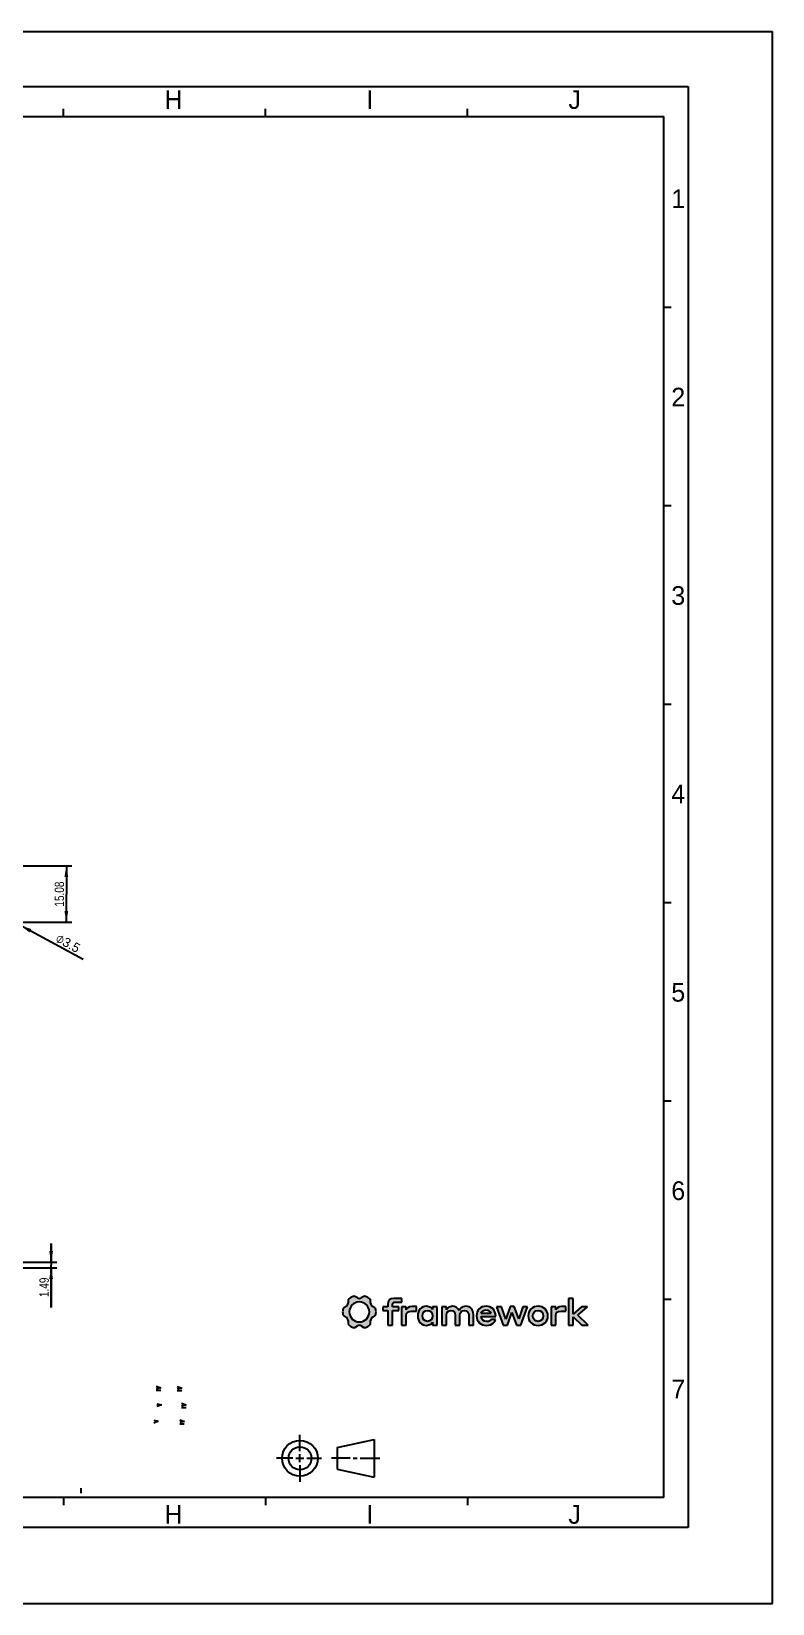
# Model space of a CAD drawing. Header units: millimetres. Extents: x 0 to 594, y 0 to 420.
# Drawn here: x 395.9 to 594, y 0 to 420 of the extents above; entities that cross this region are included whole.
import ezdxf

# ---------------------------------------------------------------- set-up
doc = ezdxf.new("R2010")
doc.units = ezdxf.units.MM
doc.header["$LTSCALE"] = 32.67
doc.layers.get('0').update_dxf_attribs({"linetype": 'CONTINUOUS'})
doc.styles.get("Standard").update_dxf_attribs({"font": 'txt', "width": 0.8})
doc.styles.add('TEXTSTYLE_2', font='txt')
doc.styles.add('TEXTSTYLE_3', font='symbol_asme.ttf')
doc.dimstyles.new('DIMSTYLE_1', dxfattribs={"dimtxt": 2.5, "dimasz": 3, "dimexe": 1.5, "dimexo": 1.2, "dimtad": 1, "dimdsep": 46, "dimtxsty": 'STANDARD', "dimblk": '_FILLED', "dimblk1": '_FILLED', "dimblk2": '_FILLED', "dimcen": 0.09, "dimazin": 2, "dimtp": 0.01, "dimtm": 0.01, "dimtfac": 1, "dimtofl": 0, "dimtmove": 0, "dimatfit": 3, "dimldrblk": '_FILLED', "dimfxl": 1, "dimtolj": 1, "dimarcsym": 0})
doc.dimstyles.new('DIMSTYLE_2', dxfattribs={"dimtxt": 2.5, "dimasz": 3, "dimexe": 1.5, "dimexo": 1.2, "dimtad": 1, "dimdsep": 46, "dimtxsty": 'STANDARD', "dimblk": '_FILLED', "dimblk1": '_FILLED', "dimblk2": '_FILLED', "dimcen": 0.09, "dimazin": 2, "dimtp": 0.01, "dimtm": 0.01, "dimtfac": 1, "dimtmove": 0, "dimatfit": 2, "dimldrblk": '_FILLED', "dimfxl": 1, "dimtolj": 1, "dimarcsym": 0})

# ---------------------------------------------------------------- blocks, each defined once
blk = doc.blocks.new('SYM301_BL0', base_point=(436.14, 48.55))
at = {"color": 2, "linetype": 'CONTINUOUS'}
for p, q in [((435.52, 49.12), (436.76, 48.66)), ((436.73, 48.66), (435.52, 48.34)), ((435.52, 47.98), (436.71, 47.98))]:
    blk.add_line(p, q, dxfattribs=at)
blk = doc.blocks.new('SYM301_BL1', base_point=(436.63, 52.94))
at = {"color": 2, "linetype": 'CONTINUOUS'}
for p, q in [((436.01, 53.51), (437.24, 53.05)), ((437.22, 53.05), (436.01, 52.73)), ((436.01, 52.37), (437.2, 52.37))]:
    blk.add_line(p, q, dxfattribs=at)
blk = doc.blocks.new('SYM301_BL2', base_point=(435.48, 57.45))
at = {"color": 2, "linetype": 'CONTINUOUS'}
for p, q in [((434.86, 58.02), (436.1, 57.56)), ((436.07, 57.56), (434.86, 57.24)), ((434.86, 56.88), (436.05, 56.88))]:
    blk.add_line(p, q, dxfattribs=at)
blk = doc.blocks.new('SYM001_BL3', base_point=(429.16, 48.62))
at = {"color": 2, "linetype": 'CONTINUOUS'}
for p, q in [((429.78, 48.69), (428.54, 48.23)), ((428.56, 49.01), (429.78, 48.69))]:
    blk.add_line(p, q, dxfattribs=at)
blk = doc.blocks.new('SYM001_BL4', base_point=(430, 53.01))
at = {"color": 2, "linetype": 'CONTINUOUS'}
for p, q in [((430.62, 53.08), (429.38, 52.62)), ((429.4, 53.39), (430.62, 53.08))]:
    blk.add_line(p, q, dxfattribs=at)
blk = doc.blocks.new('SYM301_BL5', base_point=(429.85, 57.55))
at = {"color": 2, "linetype": 'CONTINUOUS'}
for p, q in [((429.23, 58.12), (430.46, 57.66)), ((430.44, 57.66), (429.23, 57.34)), ((429.23, 56.97), (430.42, 56.97))]:
    blk.add_line(p, q, dxfattribs=at)
blk = doc.blocks.new('_FILLED')
at = {"color": 0, "linetype": 'BYBLOCK'}
blk.add_solid([(0, 0), (-1, 0.17), (-1, -0.17)], dxfattribs=at)
blk = doc.blocks.new('*D1')
at = {"color": 2, "linetype": 'CONTINUOUS'}
for p, q in [((254.04, 197.08), (406.69, 197.08)), ((405.19, 197.08), (405.19, 189.54)), ((405.19, 182.01), (405.19, 189.54)), ((392.59, 182.01), (406.69, 182.01))]:
    blk.add_line(p, q, dxfattribs=at)
at = {"color": 2, "linetype": 'CONTINUOUS', "xscale": 3, "yscale": 3, "zscale": 3}
for p, rotation in [((405.19, 197.08), 90), ((405.19, 182.01), 270)]:
    blk.add_blockref('_FILLED', p, dxfattribs=dict(at, rotation=rotation))
at = {"color": 2, "linetype": 'CONTINUOUS', "insert": (402.07, 189.54), "char_height": 2.5, "width": 10, "attachment_point": 2, "rotation": 90, "line_spacing_factor": 0.9}
blk.add_mtext('15.08', dxfattribs=at)
blk = doc.blocks.new('*D2')
at = {"color": 2, "linetype": 'CONTINUOUS'}
for p, q in [((391.39, 182.01), (385.45, 185.22)), ((389.85, 182.84), (389.85, 182.84)), ((389.85, 182.84), (391.39, 182.01)), ((392.93, 181.17), (391.39, 182.01)), ((391.39, 182.01), (409.65, 172.13)), ((392.93, 181.17), (392.93, 181.17))]:
    blk.add_line(p, q, dxfattribs=at)
at = {"color": 2, "linetype": 'CONTINUOUS', "xscale": 3, "yscale": 3, "zscale": 3}
for p, rotation in [((389.85, 182.84), 331.593129541), ((392.93, 181.17), 151.593129541)]:
    blk.add_blockref('_FILLED', p, dxfattribs=dict(at, rotation=rotation))
at = {"color": 2, "linetype": 'CONTINUOUS', "insert": (403.26, 179.14), "char_height": 2.5, "width": 13.4231, "attachment_point": 1, "rotation": 331.5927, "line_spacing_factor": 0.9, "style": 'TEXTSTYLE_3'}
blk.add_mtext('⌀\\ftxt;3.5', dxfattribs=at)
blk = doc.blocks.new('*D15')
at = {"color": 2, "linetype": 'CONTINUOUS'}
for p, q in [((401.12, 91.18), (401.12, 96.18)), ((401.12, 96.18), (401.12, 90.44)), ((369.34, 89.69), (402.62, 89.69)), ((392.59, 91.18), (402.62, 91.18)), ((401.12, 79.09), (401.12, 90.44)), ((401.12, 89.69), (401.12, 79.09))]:
    blk.add_line(p, q, dxfattribs=at)
at = {"color": 2, "linetype": 'CONTINUOUS', "xscale": 3, "yscale": 3, "zscale": 3}
for p, rotation in [((401.12, 91.18), 270), ((401.12, 89.69), 90)]:
    blk.add_blockref('_FILLED', p, dxfattribs=dict(at, rotation=rotation))
at = {"color": 2, "linetype": 'CONTINUOUS', "insert": (398, 87.09), "char_height": 2.5, "width": 8, "attachment_point": 3, "rotation": 90, "line_spacing_factor": 0.9}
blk.add_mtext('1.49', dxfattribs=at)

msp = doc.modelspace()

# ---------------------------------------------------------------- hatches: boundary and pattern name
at = {"linetype": 'CONTINUOUS'}
h = msp.add_hatch(color=2, dxfattribs=at)
h.paths.add_polyline_path([(523.091, 74.378), (524.327, 77.777), (525.573, 74.378), (526.684, 74.378), (528.47, 79.303), (527.272, 79.303), (526.152, 76.049), (524.955, 79.342), (523.864, 79.342), (522.657, 76.02), (521.527, 79.303), (520.185, 79.303), (522.01, 74.378)])
edge = h.paths.add_edge_path()
edge.add_line((492.35, 74.417), (492.35, 78.26))
edge.add_line((492.35, 78.26), (494.098, 78.26))
edge.add_line((494.098, 78.26), (494.098, 79.303))
edge.add_line((494.098, 79.303), (492.35, 79.303))
edge.add_line((492.35, 79.303), (492.35, 79.776))
edge.add_spline(control_points=[(492.35, 79.776), (492.35, 80.269), (492.582, 80.539), (493.123, 80.539)], knot_values=[0, 0, 0, 0, 1, 1, 1, 1], degree=3, periodic=0)
edge.add_line((493.123, 80.539), (494.851, 80.539))
edge.add_line((494.851, 80.539), (494.851, 81.524))
edge.add_line((494.851, 81.524), (492.746, 81.524))
edge.add_spline(control_points=[(492.746, 81.524), (491.636, 81.524), (491.114, 80.964), (491.114, 80.017)], knot_values=[0, 0, 0, 0, 1, 1, 1, 1], degree=3, periodic=0)
edge.add_line((491.114, 80.017), (491.114, 79.303))
edge.add_line((491.114, 79.303), (489.772, 79.303))
edge.add_line((489.772, 79.303), (489.772, 78.26))
edge.add_line((489.772, 78.26), (491.114, 78.26))
edge.add_line((491.114, 78.26), (491.114, 74.417))
edge.add_line((491.114, 74.417), (492.35, 74.417))
edge = h.paths.add_edge_path()
edge.add_line((496.05, 74.417), (496.05, 76.985))
edge.add_spline(control_points=[(496.05, 76.985), (496.05, 77.758), (496.427, 78.106), (497.469, 78.106)], knot_values=[0, 0, 0, 0, 1, 1, 1, 1], degree=3, periodic=0)
edge.add_line((497.469, 78.106), (498.773, 78.106))
edge.add_line((498.773, 78.106), (498.773, 79.332))
edge.add_line((498.773, 79.332), (497.634, 79.332))
edge.add_spline(control_points=[(497.634, 79.332), (496.552, 79.332), (496.175, 78.762), (496.05, 78.482)], knot_values=[0, 0, 0, 0, 1, 1, 1, 1], degree=3, periodic=0)
edge.add_line((496.05, 78.482), (496.05, 79.303))
edge.add_line((496.05, 79.303), (494.823, 79.303))
edge.add_line((494.823, 79.303), (494.823, 74.417))
edge.add_line((494.823, 74.417), (496.05, 74.417))
edge = h.paths.add_edge_path()
edge.add_line((504.311, 74.417), (504.311, 79.303))
edge.add_line((504.311, 79.303), (503.075, 79.303))
edge.add_line((503.075, 79.303), (503.075, 78.569))
edge.add_spline(control_points=[(503.075, 78.569), (502.969, 78.772), (502.477, 79.409), (501.443, 79.409)], knot_values=[0, 0, 0, 0, 1, 1, 1, 1], degree=3, periodic=0)
edge.add_spline(control_points=[(501.443, 79.409), (500.178, 79.409), (499.136, 78.444), (499.136, 76.86)], knot_values=[0, 0, 0, 0, 1, 1, 1, 1], degree=3, periodic=0)
edge.add_spline(control_points=[(499.136, 76.86), (499.136, 75.257), (500.178, 74.311), (501.434, 74.311)], knot_values=[0, 0, 0, 0, 1, 1, 1, 1], degree=3, periodic=0)
edge.add_spline(control_points=[(501.434, 74.311), (502.505, 74.311), (502.988, 74.987), (503.085, 75.189)], knot_values=[0, 0, 0, 0, 1, 1, 1, 1], degree=3, periodic=0)
edge.add_line((503.085, 75.189), (503.085, 74.417))
edge.add_line((503.085, 74.417), (504.311, 74.417))
edge = h.paths.add_edge_path()
edge.add_line((506.796, 74.417), (506.796, 77.024))
edge.add_spline(control_points=[(506.796, 77.024), (506.796, 77.777), (507.269, 78.308), (508.003, 78.308)], knot_values=[0, 0, 0, 0, 1, 1, 1, 1], degree=3, periodic=0)
edge.add_spline(control_points=[(508.003, 78.308), (508.718, 78.308), (509.162, 77.797), (509.162, 77.024)], knot_values=[0, 0, 0, 0, 1, 1, 1, 1], degree=3, periodic=0)
edge.add_line((509.162, 77.024), (509.162, 74.417))
edge.add_line((509.162, 74.417), (510.398, 74.417))
edge.add_line((510.398, 74.417), (510.398, 77.024))
edge.add_spline(control_points=[(510.398, 77.024), (510.398, 77.777), (510.871, 78.308), (511.605, 78.308)], knot_values=[0, 0, 0, 0, 1, 1, 1, 1], degree=3, periodic=0)
edge.add_spline(control_points=[(511.605, 78.308), (512.319, 78.308), (512.763, 77.797), (512.763, 77.024)], knot_values=[0, 0, 0, 0, 1, 1, 1, 1], degree=3, periodic=0)
edge.add_line((512.763, 77.024), (512.763, 74.417))
edge.add_line((512.763, 74.417), (513.999, 74.417))
edge.add_line((513.999, 74.417), (513.999, 77.265))
edge.add_spline(control_points=[(513.999, 77.265), (513.999, 78.511), (513.207, 79.409), (511.971, 79.409)], knot_values=[0, 0, 0, 0, 1, 1, 1, 1], degree=3, periodic=0)
edge.add_spline(control_points=[(511.971, 79.409), (510.938, 79.409), (510.398, 78.762), (510.175, 78.318)], knot_values=[0, 0, 0, 0, 1, 1, 1, 1], degree=3, periodic=0)
edge.add_spline(control_points=[(510.175, 78.318), (509.866, 78.984), (509.229, 79.409), (508.399, 79.409)], knot_values=[0, 0, 0, 0, 1, 1, 1, 1], degree=3, periodic=0)
edge.add_spline(control_points=[(508.399, 79.409), (507.52, 79.409), (506.979, 78.84), (506.796, 78.482)], knot_values=[0, 0, 0, 0, 1, 1, 1, 1], degree=3, periodic=0)
edge.add_line((506.796, 78.482), (506.796, 79.303))
edge.add_line((506.796, 79.303), (505.57, 79.303))
edge.add_line((505.57, 79.303), (505.57, 74.417))
edge.add_line((505.57, 74.417), (506.796, 74.417))
edge = h.paths.add_edge_path()
edge.add_line((536.027, 74.417), (536.027, 76.985))
edge.add_spline(control_points=[(536.027, 76.985), (536.027, 77.758), (536.403, 78.106), (537.446, 78.106)], knot_values=[0, 0, 0, 0, 1, 1, 1, 1], degree=3, periodic=0)
edge.add_line((537.446, 78.106), (538.75, 78.106))
edge.add_line((538.75, 78.106), (538.75, 79.332))
edge.add_line((538.75, 79.332), (537.61, 79.332))
edge.add_spline(control_points=[(537.61, 79.332), (536.529, 79.332), (536.152, 78.762), (536.027, 78.482)], knot_values=[0, 0, 0, 0, 1, 1, 1, 1], degree=3, periodic=0)
edge.add_line((536.027, 78.482), (536.027, 79.303))
edge.add_line((536.027, 79.303), (534.8, 79.303))
edge.add_line((534.8, 79.303), (534.8, 74.417))
edge.add_line((534.8, 74.417), (536.027, 74.417))
h.paths.add_polyline_path([(540.691, 74.417), (540.691, 76.638), (543.028, 74.417), (544.679, 74.417), (541.947, 77.024), (544.544, 79.303), (542.932, 79.303), (540.691, 77.314), (540.691, 81.524), (539.475, 81.524), (539.475, 74.417)])
edge = h.paths.add_edge_path()
edge.add_spline(control_points=[(519.975, 76.792), (519.975, 78.395), (518.922, 79.428), (517.416, 79.428)], knot_values=[0, 0, 0, 0, 1, 1, 1, 1], degree=3, periodic=0)
edge.add_spline(control_points=[(517.416, 79.428), (515.92, 79.428), (514.857, 78.376), (514.857, 76.86)], knot_values=[0, 0, 0, 0, 1, 1, 1, 1], degree=3, periodic=0)
edge.add_spline(control_points=[(514.857, 76.86), (514.857, 75.392), (515.92, 74.292), (517.513, 74.292)], knot_values=[0, 0, 0, 0, 1, 1, 1, 1], degree=3, periodic=0)
edge.add_spline(control_points=[(517.513, 74.292), (519.173, 74.292), (519.84, 75.344), (519.917, 75.846)], knot_values=[0, 0, 0, 0, 1, 1, 1, 1], degree=3, periodic=0)
edge.add_line((519.917, 75.846), (518.7, 75.846))
edge.add_spline(control_points=[(518.7, 75.846), (518.613, 75.711), (518.295, 75.315), (517.513, 75.315)], knot_values=[0, 0, 0, 0, 1, 1, 1, 1], degree=3, periodic=0)
edge.add_spline(control_points=[(517.513, 75.315), (516.702, 75.315), (516.151, 75.894), (516.093, 76.657)], knot_values=[0, 0, 0, 0, 1, 1, 1, 1], degree=3, periodic=0)
edge.add_line((516.093, 76.657), (519.975, 76.657))
edge.add_line((519.975, 76.792), (519.975, 76.657))
edge = h.paths.add_edge_path()
edge.add_spline(control_points=[(516.132, 77.507), (516.286, 78.106), (516.75, 78.472), (517.416, 78.472)], knot_values=[0, 0, 0, 0, 1, 1, 1, 1], degree=3, periodic=0)
edge.add_spline(control_points=[(517.416, 78.472), (518.044, 78.472), (518.507, 78.125), (518.681, 77.507)], knot_values=[0, 0, 0, 0, 1, 1, 1, 1], degree=3, periodic=0)
edge.add_line((518.681, 77.507), (516.132, 77.507))
edge = h.paths.add_edge_path()
edge.add_spline(control_points=[(482.361, 82.041), (482.226, 82.119), (482.063, 82.131), (481.917, 82.075)], knot_values=[0, 0, 0, 0, 1, 1, 1, 1], degree=3, periodic=0)
edge.add_arc((483.515, 77.927), 4.445, 111.07378, 129.03995)
edge.add_spline(control_points=[(480.715, 81.379), (480.594, 81.282), (480.523, 81.135), (480.523, 80.979)], knot_values=[0, 0, 0, 0, 1, 1, 1, 1], degree=3, periodic=0)
edge.add_line((480.523, 80.979), (480.523, 80.217))
edge.add_arc((479.524, 80.216), 0.999, 299.96945, 0.00761)
edge.add_line((480.023, 79.351), (479.363, 78.969))
edge.add_spline(control_points=[(479.363, 78.969), (479.227, 78.891), (479.136, 78.756), (479.111, 78.602)], knot_values=[0, 0, 0, 0, 1, 1, 1, 1], degree=3, periodic=0)
edge.add_arc((483.533, 77.91), 4.476, 171.09821, 180.0254)
edge.add_arc((483.524, 77.905), 4.467, 179.9708, 188.91055)
edge.add_spline(control_points=[(479.111, 77.213), (479.136, 77.059), (479.227, 76.924), (479.363, 76.846)], knot_values=[0, 0, 0, 0, 1, 1, 1, 1], degree=3, periodic=0)
edge.add_line((479.363, 76.846), (480.023, 76.465))
edge.add_arc((479.522, 75.599), 1, 0.00654, 59.99405)
edge.add_line((480.523, 75.599), (480.523, 74.837))
edge.add_arc((481.037, 74.837), 0.514, 180.06249, 231.26673)
edge.add_arc((483.515, 77.889), 4.445, 230.96009, 248.92626)
edge.add_spline(control_points=[(481.917, 73.74), (482.063, 73.684), (482.226, 73.695), (482.361, 73.774)], knot_values=[0, 0, 0, 0, 1, 1, 1, 1], degree=3, periodic=0)
edge.add_line((482.361, 73.774), (483.022, 74.156))
edge.add_arc((483.522, 73.29), 1, 60.00755, 119.99245)
edge.add_line((484.022, 74.156), (484.683, 73.774))
edge.add_spline(control_points=[(484.683, 73.774), (484.818, 73.695), (484.982, 73.684), (485.127, 73.74)], knot_values=[0, 0, 0, 0, 1, 1, 1, 1], degree=3, periodic=0)
edge.add_arc((483.526, 77.896), 4.454, 291.07991, 309.01759)
edge.add_arc((486.006, 74.837), 0.515, 308.83386, 359.92757)
edge.add_line((486.521, 74.837), (486.521, 75.599))
edge.add_arc((487.522, 75.599), 1, 120.00594, 179.99346)
edge.add_line((487.021, 76.465), (487.682, 76.846))
edge.add_spline(control_points=[(487.682, 76.846), (487.817, 76.924), (487.909, 77.059), (487.933, 77.213)], knot_values=[0, 0, 0, 0, 1, 1, 1, 1], degree=3, periodic=0)
edge.add_arc((483.52, 77.908), 4.467, 351.05714, 359.99751)
edge.add_arc((483.512, 77.907), 4.475, 0.00629, 8.93405)
edge.add_arc((487.424, 78.524), 0.515, 8.73669, 59.92766)
edge.add_line((487.682, 78.969), (487.021, 79.351))
edge.add_arc((487.521, 80.216), 0.999, 179.99239, 240.03056)
edge.add_line((486.521, 80.217), (486.521, 80.979))
edge.add_spline(control_points=[(486.521, 80.979), (486.521, 81.135), (486.45, 81.282), (486.329, 81.379)], knot_values=[0, 0, 0, 0, 1, 1, 1, 1], degree=3, periodic=0)
edge.add_arc((483.526, 77.919), 4.454, 50.98238, 68.92006)
edge.add_spline(control_points=[(485.127, 82.075), (484.982, 82.131), (484.818, 82.119), (484.683, 82.041)], knot_values=[0, 0, 0, 0, 1, 1, 1, 1], degree=3, periodic=0)
edge.add_line((484.683, 82.041), (484.022, 81.66))
edge.add_arc((483.522, 82.524), 0.998, 239.94499, 300.05501)
edge.add_line((483.022, 81.66), (482.361, 82.041))
edge = h.paths.add_edge_path()
edge.add_arc((483.522, 77.908), 2.682, 270.00699, 0.00136)
edge.add_arc((483.522, 77.908), 2.682, 359.99864, 89.99301)
edge.add_arc((483.523, 77.907), 2.683, 90.00576, 179.99424)
edge.add_arc((483.523, 77.908), 2.683, 180.00576, 269.99424)
edge = h.paths.add_edge_path()
edge.add_spline(control_points=[(500.391, 76.86), (500.391, 77.69), (500.932, 78.328), (501.762, 78.328)], knot_values=[0, 0, 0, 0, 1, 1, 1, 1], degree=3, periodic=0)
edge.add_spline(control_points=[(501.762, 78.328), (502.563, 78.328), (503.095, 77.69), (503.095, 76.86)], knot_values=[0, 0, 0, 0, 1, 1, 1, 1], degree=3, periodic=0)
edge.add_spline(control_points=[(503.095, 76.86), (503.095, 76.029), (502.563, 75.392), (501.762, 75.392)], knot_values=[0, 0, 0, 0, 1, 1, 1, 1], degree=3, periodic=0)
edge.add_spline(control_points=[(501.762, 75.392), (500.932, 75.392), (500.391, 76.029), (500.391, 76.86)], knot_values=[0, 0, 0, 0, 1, 1, 1, 1], degree=3, periodic=0)
edge = h.paths.add_edge_path()
edge.add_spline(control_points=[(529.925, 76.86), (529.925, 77.681), (530.485, 78.328), (531.316, 78.328)], knot_values=[0, 0, 0, 0, 1, 1, 1, 1], degree=3, periodic=0)
edge.add_spline(control_points=[(531.316, 78.328), (532.137, 78.328), (532.697, 77.69), (532.697, 76.86)], knot_values=[0, 0, 0, 0, 1, 1, 1, 1], degree=3, periodic=0)
edge.add_spline(control_points=[(532.697, 76.86), (532.697, 76.029), (532.137, 75.392), (531.316, 75.392)], knot_values=[0, 0, 0, 0, 1, 1, 1, 1], degree=3, periodic=0)
edge.add_spline(control_points=[(531.316, 75.392), (530.485, 75.392), (529.925, 76.039), (529.925, 76.86)], knot_values=[0, 0, 0, 0, 1, 1, 1, 1], degree=3, periodic=0)
edge = h.paths.add_edge_path()
edge.add_spline(control_points=[(528.68, 76.86), (528.68, 75.373), (529.809, 74.291), (531.316, 74.291)], knot_values=[0, 0, 0, 0, 1, 1, 1, 1], degree=3, periodic=0)
edge.add_spline(control_points=[(531.316, 74.291), (532.803, 74.291), (533.942, 75.373), (533.942, 76.86)], knot_values=[0, 0, 0, 0, 1, 1, 1, 1], degree=3, periodic=0)
edge.add_spline(control_points=[(533.942, 76.86), (533.942, 78.347), (532.803, 79.428), (531.316, 79.428)], knot_values=[0, 0, 0, 0, 1, 1, 1, 1], degree=3, periodic=0)
edge.add_spline(control_points=[(531.316, 79.428), (529.809, 79.428), (528.68, 78.347), (528.68, 76.86)], knot_values=[0, 0, 0, 0, 1, 1, 1, 1], degree=3, periodic=0)

# ---------------------------------------------------------------- linework, layer by layer
at = {"color": 4, "linetype": 'CONTINUOUS'}
for p, q in [((0, 420), (594, 420)), ((594, 0), (594, 420)), ((20.422, 405.309), (571.422, 405.309)), ((571.422, 405.309), (571.422, 20.309)), ((404.422, 397.309), (404.422, 399.309)), ((458.422, 397.309), (458.422, 399.309)), ((512.422, 397.309), (512.422, 399.309)), ((26.422, 397.309), (564.922, 397.309)), ((564.922, 28.309), (564.922, 397.309)), ((564.922, 346.309), (566.922, 346.309)), ((564.922, 293.309), (566.922, 293.309)), ((564.922, 240.309), (566.922, 240.309)), ((564.922, 187.309), (566.922, 187.309)), ((564.922, 134.309), (566.922, 134.309)), ((564.922, 81.309), (566.922, 81.309)), ((564.922, 28.309), (26.422, 28.309)), ((404.422, 28.309), (404.422, 26.309)), ((458.422, 28.309), (458.422, 26.309)), ((512.422, 28.309), (512.422, 26.309)), ((571.422, 20.309), (20.422, 20.309)), ((0, 0), (594, 0))]:
    msp.add_line(p, q, dxfattribs=at)
at = {"color": 7, "linetype": 'CONTINUOUS'}
for p, q in [((480.523, 80.979), (480.523, 80.217)), ((483.022, 81.66), (482.361, 82.041)), ((484.683, 82.041), (484.022, 81.66)), ((486.521, 80.217), (486.521, 80.979)), ((491.114, 80.017), (491.114, 79.303)), ((494.851, 81.524), (492.746, 81.524)), ((493.123, 80.539), (494.851, 80.539)), ((494.851, 80.539), (494.851, 81.524)), ((540.691, 81.524), (539.475, 81.524)), ((539.475, 81.524), (539.475, 74.417)), ((540.691, 77.314), (540.691, 81.524)), ((480.023, 79.351), (479.363, 78.969)), ((479.363, 76.846), (480.023, 76.465)), ((487.682, 78.969), (487.021, 79.351)), ((487.021, 76.465), (487.682, 76.846)), ((491.114, 79.303), (489.772, 79.303)), ((489.772, 79.303), (489.772, 78.26)), ((489.772, 78.26), (491.114, 78.26)), ((491.114, 78.26), (491.114, 74.417)), ((492.35, 79.303), (492.35, 79.776)), ((494.098, 79.303), (492.35, 79.303)), ((492.35, 78.26), (494.098, 78.26)), ((492.35, 74.417), (492.35, 78.26)), ((494.098, 78.26), (494.098, 79.303)), ((496.05, 79.303), (494.823, 79.303)), ((494.823, 79.303), (494.823, 74.417)), ((496.05, 78.482), (496.05, 79.303)), ((496.05, 74.417), (496.05, 76.985)), ((497.469, 78.106), (498.773, 78.106)), ((498.773, 79.332), (497.634, 79.332)), ((498.773, 78.106), (498.773, 79.332)), ((504.311, 79.303), (503.075, 79.303)), ((503.075, 79.303), (503.075, 78.569)), ((504.311, 74.417), (504.311, 79.303)), ((506.796, 79.303), (505.57, 79.303)), ((505.57, 79.303), (505.57, 74.417)), ((506.796, 78.482), (506.796, 79.303)), ((506.796, 74.417), (506.796, 77.024)), ((509.162, 77.024), (509.162, 74.417)), ((510.398, 74.417), (510.398, 77.024)), ((512.763, 77.024), (512.763, 74.417)), ((513.999, 74.417), (513.999, 77.265)), ((516.093, 76.657), (519.975, 76.657)), ((518.681, 77.507), (516.132, 77.507)), ((519.917, 75.846), (518.7, 75.846)), ((521.527, 79.303), (520.185, 79.303)), ((520.185, 79.303), (522.01, 74.378)), ((522.657, 76.02), (521.527, 79.303)), ((523.864, 79.342), (522.657, 76.02)), ((523.091, 74.378), (524.327, 77.777)), ((524.955, 79.342), (523.864, 79.342)), ((524.327, 77.777), (525.573, 74.378)), ((526.152, 76.049), (524.955, 79.342)), ((527.272, 79.303), (526.152, 76.049)), ((526.684, 74.378), (528.47, 79.303)), ((528.47, 79.303), (527.272, 79.303)), ((536.027, 79.303), (534.8, 79.303)), ((534.8, 79.303), (534.8, 74.417)), ((536.027, 78.482), (536.027, 79.303)), ((536.027, 74.417), (536.027, 76.985)), ((537.446, 78.106), (538.75, 78.106)), ((538.75, 79.332), (537.61, 79.332)), ((538.75, 78.106), (538.75, 79.332)), ((542.932, 79.303), (540.691, 77.314)), ((540.691, 76.638), (543.028, 74.417)), ((540.691, 74.417), (540.691, 76.638)), ((541.947, 77.024), (544.544, 79.303)), ((544.679, 74.417), (541.947, 77.024)), ((544.544, 79.303), (542.932, 79.303)), ((480.523, 75.599), (480.523, 74.837)), ((482.361, 73.774), (483.022, 74.156)), ((484.022, 74.156), (484.683, 73.774)), ((486.521, 74.837), (486.521, 75.599)), ((491.114, 74.417), (492.35, 74.417)), ((494.823, 74.417), (496.05, 74.417)), ((503.085, 75.189), (503.085, 74.417)), ((503.085, 74.417), (504.311, 74.417)), ((505.57, 74.417), (506.796, 74.417)), ((509.162, 74.417), (510.398, 74.417)), ((512.763, 74.417), (513.999, 74.417)), ((522.01, 74.378), (523.091, 74.378)), ((525.573, 74.378), (526.684, 74.378)), ((534.8, 74.417), (536.027, 74.417)), ((539.475, 74.417), (540.691, 74.417)), ((543.028, 74.417), (544.679, 74.417)), ((467.643, 40.69), (467.643, 45.091)), ((477.615, 41.675), (487.494, 43.832)), ((487.494, 43.832), (487.494, 33.786)), ((465.761, 38.809), (461.361, 38.809)), ((466.573, 38.809), (468.712, 38.809)), ((467.643, 37.74), (467.643, 39.879)), ((469.524, 38.809), (473.424, 38.809)), ((481.077, 38.809), (476.115, 38.809)), ((477.615, 41.675), (477.615, 35.943)), ((481.875, 38.809), (482.903, 38.809)), ((483.701, 38.809), (488.994, 38.809)), ((467.643, 36.928), (467.643, 32.528)), ((477.615, 35.943), (487.494, 33.786)), ((409.176, 29.52), (409.176, 30.871))]:
    msp.add_line(p, q, dxfattribs=at)
for radius in [4.781, 3.061]:
    msp.add_circle((467.643, 38.809), radius, dxfattribs=at)
for centre, radius, start, end in [((479.524, 80.216), 0.999, 299.96945, 0.00761), ((483.515, 77.927), 4.445, 111.07378, 129.03995), ((483.523, 77.907), 2.683, 90.00576, 179.99424), ((483.522, 82.524), 0.998, 239.94499, 300.05501), ((483.522, 77.908), 2.682, 359.99864, 89.99301), ((483.526, 77.919), 4.454, 50.98238, 68.92006), ((487.521, 80.216), 0.999, 179.99239, 240.03056), ((483.533, 77.91), 4.476, 171.09821, 180.0254), ((483.524, 77.905), 4.467, 179.9708, 188.91055), ((479.522, 75.599), 1, 0.00654, 59.99405), ((483.523, 77.908), 2.683, 180.00576, 269.99424), ((483.522, 77.908), 2.682, 270.00699, 0.00136), ((487.522, 75.599), 1, 120.00594, 179.99346), ((487.424, 78.524), 0.515, 8.73669, 59.92766), ((483.512, 77.907), 4.475, 0.00629, 8.93405), ((483.52, 77.908), 4.467, 351.05714, 359.99751), ((481.037, 74.837), 0.514, 180.06249, 231.26673), ((483.515, 77.889), 4.445, 230.96009, 248.92626), ((483.522, 73.29), 1, 60.00755, 119.99245), ((483.526, 77.896), 4.454, 291.07991, 309.01759), ((486.006, 74.837), 0.515, 308.83386, 359.92757)]:
    msp.add_arc(centre, radius, start, end, dxfattribs=at)
for points in [[(480.715, 81.379), (480.594, 81.282), (480.523, 81.135), (480.523, 80.979)], [(482.361, 82.041), (482.226, 82.119), (482.063, 82.131), (481.917, 82.075)], [(485.127, 82.075), (484.982, 82.131), (484.818, 82.119), (484.683, 82.041)], [(486.521, 80.979), (486.521, 81.135), (486.45, 81.282), (486.329, 81.379)], [(492.746, 81.524), (491.636, 81.524), (491.114, 80.964), (491.114, 80.017)], [(492.35, 79.776), (492.35, 80.269), (492.582, 80.539), (493.123, 80.539)], [(479.363, 78.969), (479.227, 78.891), (479.136, 78.756), (479.111, 78.602)], [(479.111, 77.213), (479.136, 77.059), (479.227, 76.924), (479.363, 76.846)], [(487.682, 76.846), (487.817, 76.924), (487.909, 77.059), (487.933, 77.213)], [(497.634, 79.332), (496.552, 79.332), (496.175, 78.762), (496.05, 78.482)], [(496.05, 76.985), (496.05, 77.758), (496.427, 78.106), (497.469, 78.106)], [(501.443, 79.409), (500.178, 79.409), (499.136, 78.444), (499.136, 76.86)], [(499.136, 76.86), (499.136, 75.257), (500.178, 74.311), (501.434, 74.311)], [(500.391, 76.86), (500.391, 77.69), (500.932, 78.328), (501.762, 78.328)], [(501.762, 75.392), (500.932, 75.392), (500.391, 76.029), (500.391, 76.86)], [(503.075, 78.569), (502.969, 78.772), (502.477, 79.409), (501.443, 79.409)], [(501.762, 78.328), (502.563, 78.328), (503.095, 77.69), (503.095, 76.86)], [(503.095, 76.86), (503.095, 76.029), (502.563, 75.392), (501.762, 75.392)], [(508.399, 79.409), (507.52, 79.409), (506.979, 78.84), (506.796, 78.482)], [(506.796, 77.024), (506.796, 77.777), (507.269, 78.308), (508.003, 78.308)], [(508.003, 78.308), (508.718, 78.308), (509.162, 77.797), (509.162, 77.024)], [(510.175, 78.318), (509.866, 78.984), (509.229, 79.409), (508.399, 79.409)], [(511.971, 79.409), (510.938, 79.409), (510.398, 78.762), (510.175, 78.318)], [(510.398, 77.024), (510.398, 77.777), (510.871, 78.308), (511.605, 78.308)], [(511.605, 78.308), (512.319, 78.308), (512.763, 77.797), (512.763, 77.024)], [(513.999, 77.265), (513.999, 78.511), (513.207, 79.409), (511.971, 79.409)], [(517.416, 79.428), (515.92, 79.428), (514.857, 78.376), (514.857, 76.86)], [(514.857, 76.86), (514.857, 75.392), (515.92, 74.292), (517.513, 74.292)], [(517.513, 75.315), (516.702, 75.315), (516.151, 75.894), (516.093, 76.657)], [(516.132, 77.507), (516.286, 78.106), (516.75, 78.472), (517.416, 78.472)], [(519.975, 76.792), (519.975, 78.395), (518.922, 79.428), (517.416, 79.428)], [(517.416, 78.472), (518.044, 78.472), (518.507, 78.125), (518.681, 77.507)], [(517.513, 74.292), (519.173, 74.292), (519.84, 75.344), (519.917, 75.846)], [(518.7, 75.846), (518.613, 75.711), (518.295, 75.315), (517.513, 75.315)], [(531.316, 79.428), (529.809, 79.428), (528.68, 78.347), (528.68, 76.86)], [(528.68, 76.86), (528.68, 75.373), (529.809, 74.291), (531.316, 74.291)], [(529.925, 76.86), (529.925, 77.681), (530.485, 78.328), (531.316, 78.328)], [(531.316, 75.392), (530.485, 75.392), (529.925, 76.039), (529.925, 76.86)], [(533.942, 76.86), (533.942, 78.347), (532.803, 79.428), (531.316, 79.428)], [(531.316, 78.328), (532.137, 78.328), (532.697, 77.69), (532.697, 76.86)], [(532.697, 76.86), (532.697, 76.029), (532.137, 75.392), (531.316, 75.392)], [(531.316, 74.291), (532.803, 74.291), (533.942, 75.373), (533.942, 76.86)], [(537.61, 79.332), (536.529, 79.332), (536.152, 78.762), (536.027, 78.482)], [(536.027, 76.985), (536.027, 77.758), (536.403, 78.106), (537.446, 78.106)], [(481.917, 73.74), (482.063, 73.684), (482.226, 73.695), (482.361, 73.774)], [(484.683, 73.774), (484.818, 73.695), (484.982, 73.684), (485.127, 73.74)], [(501.434, 74.311), (502.505, 74.311), (502.988, 74.987), (503.085, 75.189)]]:
    msp.add_open_spline(points, degree=3, dxfattribs=at)

# ---------------------------------------------------------------- block references
at = {"color": 2, "linetype": 'CONTINUOUS'}
for name, p in [('SYM301_BL5', (429.845, 57.546)), ('SYM301_BL2', (435.478, 57.447)), ('SYM001_BL4', (429.998, 53.006)), ('SYM301_BL1', (436.625, 52.937)), ('SYM001_BL3', (429.158, 48.619)), ('SYM301_BL0', (436.139, 48.548))]:
    msp.add_blockref(name, p, dxfattribs=at)

# ---------------------------------------------------------------- texts
at = {"color": 2, "linetype": 'CONTINUOUS', "char_height": 5, "width": 5, "attachment_point": 1, "line_spacing_factor": 0.9, "style": 'TEXTSTYLE_2'}
for s, insert in [('H', (431.422, 404.309)), ('I', (485.422, 404.309)), ('J', (539.422, 404.309)), ('1', (566.922, 377.809)), ('2', (566.922, 324.809)), ('3', (566.922, 271.809)), ('4', (566.922, 218.809)), ('5', (566.922, 165.809)), ('6', (566.922, 112.809)), ('7', (566.922, 59.809)), ('H', (431.422, 26.309)), ('I', (485.422, 26.309)), ('J', (539.422, 26.309))]:
    msp.add_mtext(s, dxfattribs=dict(at, insert=insert))

# ---------------------------------------------------------------- dimensions: what is measured, and where the dimension line sits
at = {"color": 2, "linetype": 'CONTINUOUS'}
for base, p1, p2, picture, middle in [((405.192, 182.005), (252.841, 197.083), (391.391, 182.005), '*D1', (405.192, 189.857)), ((401.120848976, 89.693186813), (391.391355842, 91.178186813), (368.141355842, 89.693186813), '*D15', (401.120848976, 83.336454066))]:
    dim = msp.add_linear_dim(base=base, p1=p1, p2=p2, angle=270, dimstyle='DIMSTYLE_1', dxfattribs=at)
    dim.commit()
    dim.dimension.update_dxf_attribs({"geometry": picture, "text_midpoint": middle, "dimtype": 160})
dim = msp.add_diameter_dim_2p(p1=(389.852, 182.838), p2=(392.931, 181.173), text='⌀<>', dimstyle='DIMSTYLE_2', override={"dimpost": '<>'}, dxfattribs=at)
dim.commit()
dim.dimension.update_dxf_attribs({"geometry": '*D2', "text_midpoint": (406.602, 175.91), "dimtype": 163})

doc.saveas('drawing.dxf')
